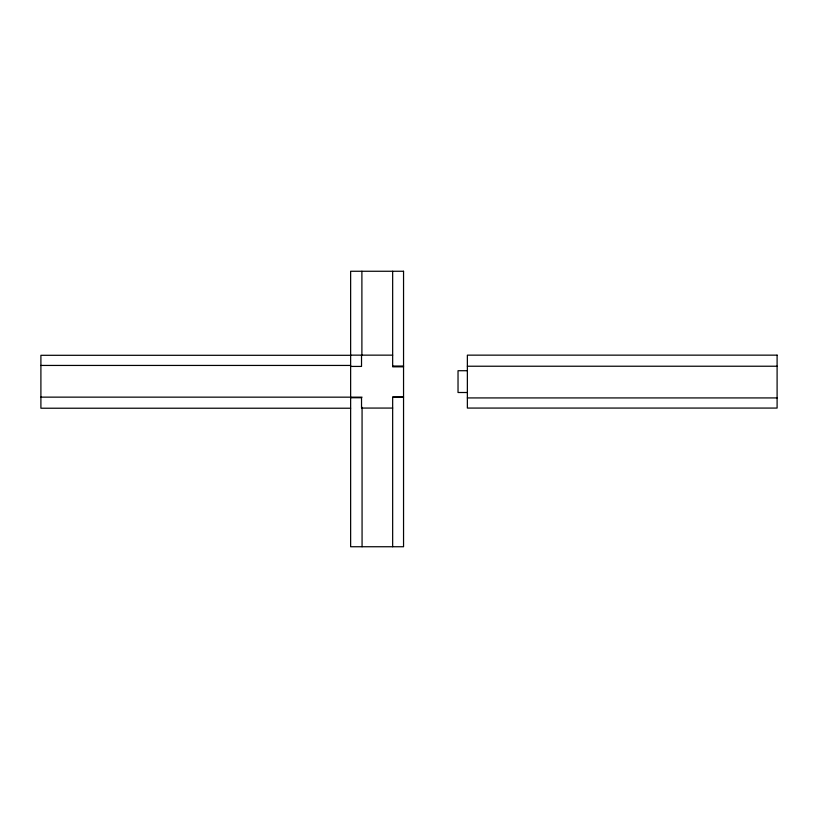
<?xml version="1.0" encoding="UTF-8"?>
<svg xmlns="http://www.w3.org/2000/svg" width="818" height="818" viewBox="0 0 818 818"><rect width="100%" height="100%" fill="white"/><g stroke="black" fill="none" stroke-linecap="round" stroke-linejoin="round"><path stroke-width="1.23" d="M350.636 355.145L392.66 355.145M350.636 355.298L40.9 355.298L40.9 408.223L350.636 408.223M40.9 365.441L350.636 365.441M392.66 366.045L403.55 366.045M467.364 366.229L777.1 366.229M350.636 366.423L361.525 366.423L361.525 355.145M403.55 366.822L392.66 366.822L392.66 271.259M467.364 370.718L458.029 370.718L458.029 392.507L467.364 392.507M392.66 397.119L403.55 397.119L392.66 397.17L392.66 546.741M40.9 397.139L362.067 397.17M350.636 397.742L361.525 397.742L361.525 408.07L392.66 408.07M467.364 397.926L777.1 397.926M362.067 407.313L362.067 546.741M361.893 271.259L361.893 355.145M403.55 271.259L350.636 271.259L350.636 546.741L403.55 546.741L403.55 271.259M777.1 355.145L467.364 355.145L467.364 408.07L777.1 408.07L777.1 355.145"/></g></svg>
